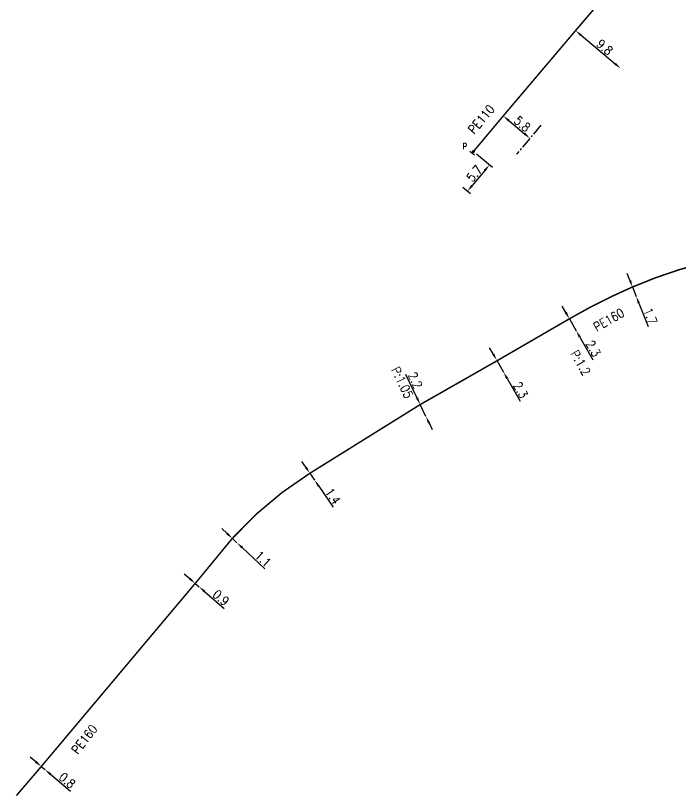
# Model space of a CAD drawing. Header units: millimetres. Extents: x 149999 to 151007, y 125999 to 127005.
# Drawn here: x 149999.9 to 150110.6, y 126756.2 to 126886.2 of the extents above; entities that cross this region are included whole.
import ezdxf
from ezdxf.enums import TextEntityAlignment as Align

# ---------------------------------------------------------------- set-up
doc = ezdxf.new("R2010")
doc.units = ezdxf.units.MM
doc.header["$PDMODE"] = 34
doc.linetypes.add('CENTER2', pattern=[28.575, 19.05, -3.175, 3.175, -3.175])
doc.linetypes.add('L_100_PE', pattern=[14, 10, -1.5, 1, -1.5])
doc.layers.get('0').update_dxf_attribs({"linetype": 'CONTINUOUS'})
doc.layers.get('DEFPOINTS').update_dxf_attribs({"linetype": 'CONTINUOUS'})
for name, color, linetype in [('L_140', 3, 'CONTINUOUS'), ('L_300', 7, 'CONTINUOUS'), ('L_340', 7, 'CONTINUOUS')]:
    doc.layers.add(name, color=color, linetype=linetype)
doc.styles.add('G_ROMANS', font='ROMANS.SHX', dxfattribs={"width": 0.75})
doc.styles.get("Standard").update_dxf_attribs({"font": 'romans.shx', "width": 0.85})
doc.dimstyles.get("Standard").update_dxf_attribs({"dimtxt": 1.5, "dimasz": 1.2, "dimexe": 0.625, "dimexo": 0.625, "dimgap": 0.25, "dimtad": 1, "dimdec": 1, "dimzin": 0, "dimdsep": 46, "dimtxsty": 'Standard', "dimcen": -0.5, "dimadec": 0, "dimazin": 0, "dimtfac": 1, "dimtdec": 1, "dimtmove": 0, "dimatfit": 3, "dimfxl": 0, "dimtolj": 1, "dimtzin": 0, "dimarcsym": 0})

# ---------------------------------------------------------------- blocks, each defined once
blk = doc.blocks.new('L_340_07')
at = {"color": 0, "linetype": 'Continuous', "const_width": 0.25, "flags": 128}
blk.add_lwpolyline([(0, 0), (0.35, 0)], dxfattribs=at)
at = {"color": 0, "linetype": 'Continuous', "flags": 128}
blk.add_lwpolyline([(0.35, -0.5), (0.35, 0.5)], dxfattribs=at)
at = {"color": 0, "linetype": 'Continuous', "width": 0.75, "flags": 3}
for tag, p in [('DEF_LEG', (0.72, -3.47)), ('DEF_COUP', (0.72, -5.97)), ('DEF_TYPE', (0.72, -8.47))]:
    blk.add_attdef(tag, text='', height=1.2, dxfattribs=at).set_placement(p, align=Align.MIDDLE)
blk = doc.blocks.new('*D431')
at = {"layer": 'DEFPOINTS', "color": 0, "linetype": 'Continuous', "transparency": 16777216}
for p in [(150076.13, 126863.57), (150073.88, 126858.03), (150075.13, 126856.97)]:
    blk.add_point(p, dxfattribs=at)
at = {"layer": 'L_300', "color": 0, "linetype": 'Continuous', "lineweight": -2, "transparency": 16777216}
for p, q in [((150076.61, 126863.17), (150079.27, 126860.93)), ((150078.02, 126860.42), (150075.91, 126857.89)), ((150074.36, 126857.63), (150075.61, 126856.57))]:
    blk.add_line(p, q, dxfattribs=at)
at = {"layer": 'L_300', "color": 0, "linetype": 'Continuous', "transparency": 16777216}
for points in [[(150077.87, 126860.54), (150078.18, 126860.29), (150078.8, 126861.34)], [(150075.75, 126858.02), (150076.06, 126857.76), (150075.13, 126856.97)]]:
    blk.add_solid(points, dxfattribs=at)
at = {"layer": 'L_300', "color": 0, "linetype": 'Continuous', "transparency": 16777216, "insert": (150076.28, 126859.89), "char_height": 1.5, "attachment_point": 5, "rotation": 49.9965}
blk.add_mtext('\\A1;5.7', dxfattribs=at)
blk = doc.blocks.new('*D432')
at = {"layer": 'DEFPOINTS', "color": 0, "linetype": 'Continuous', "transparency": 16777216}
for p in [(150081.09, 126869.49), (150085.54, 126865.76), (150085.54, 126865.76)]:
    blk.add_point(p, dxfattribs=at)
at = {"layer": 'L_140', "color": 0, "linetype": 'Continuous', "lineweight": -2, "transparency": 16777216}
blk.add_line((150082.01, 126868.72), (150084.62, 126866.53), dxfattribs=at)
at = {"layer": 'L_140', "color": 0, "linetype": 'Continuous', "transparency": 16777216}
for points in [[(150082.14, 126868.87), (150081.88, 126868.57), (150081.09, 126869.49)], [(150084.74, 126866.69), (150084.49, 126866.38), (150085.54, 126865.76)]]:
    blk.add_solid(points, dxfattribs=at)
at = {"layer": 'L_140', "color": 0, "linetype": 'Continuous', "transparency": 16777216, "insert": (150084.25, 126868.15), "char_height": 1.5, "attachment_point": 5, "rotation": 319.9965}
blk.add_mtext('\\A1;5.8', dxfattribs=at)
blk = doc.blocks.new('*D433')
at = {"layer": 'DEFPOINTS', "color": 0, "linetype": 'Continuous', "transparency": 16777216}
for p in [(150093.13, 126883.7), (150100.64, 126877.4), (150100.64, 126877.4)]:
    blk.add_point(p, dxfattribs=at)
at = {"layer": 'L_140', "color": 0, "linetype": 'Continuous', "lineweight": -2, "transparency": 16777216}
blk.add_line((150094.05, 126882.93), (150099.72, 126878.17), dxfattribs=at)
at = {"layer": 'L_140', "color": 0, "linetype": 'Continuous', "transparency": 16777216}
for points in [[(150094.18, 126883.08), (150093.92, 126882.78), (150093.13, 126883.7)], [(150099.85, 126878.33), (150099.59, 126878.02), (150100.64, 126877.4)]]:
    blk.add_solid(points, dxfattribs=at)
at = {"layer": 'L_140', "color": 0, "linetype": 'Continuous', "transparency": 16777216, "insert": (150097.98, 126880.93), "char_height": 1.5, "attachment_point": 5, "rotation": 319.9965}
blk.add_mtext('\\A1;9.8', dxfattribs=at)
blk = doc.blocks.new('*D516')
at = {"layer": 'DEFPOINTS', "color": 0, "linetype": 'Continuous', "transparency": 16777216}
for p in [(150035.97, 126799.13), (150036.74, 126798.41), (150036.74, 126798.41)]:
    blk.add_point(p, dxfattribs=at)
at = {"layer": 'L_140', "color": 0, "linetype": 'Continuous', "lineweight": -2, "transparency": 16777216}
for p, q in [((150035.09, 126799.95), (150034.22, 126800.77)), ((150035.97, 126799.13), (150036.74, 126798.41)), ((150036.4, 126799.58), (150036.4, 126799.58)), ((150037.16, 126798.87), (150037.16, 126798.87)), ((150037.61, 126797.59), (150041.37, 126794.08))]:
    blk.add_line(p, q, dxfattribs=at)
at = {"layer": 'L_140', "color": 0, "linetype": 'Continuous', "transparency": 16777216}
for points in [[(150035.23, 126800.09), (150034.96, 126799.8), (150035.97, 126799.13)], [(150037.75, 126797.74), (150037.48, 126797.44), (150036.74, 126798.41)]]:
    blk.add_solid(points, dxfattribs=at)
at = {"layer": 'L_140', "color": 0, "linetype": 'Continuous', "transparency": 16777216, "insert": (150041.09, 126795.71), "char_height": 1.5, "attachment_point": 5, "rotation": 316.9212}
blk.add_mtext('\\A1;1.1', dxfattribs=at)
blk = doc.blocks.new('*D517')
at = {"layer": 'DEFPOINTS', "color": 0, "linetype": 'Continuous', "transparency": 16777216}
for p in [(150067.26, 126821.42), (150068.21, 126819.44), (150068.21, 126819.44)]:
    blk.add_point(p, dxfattribs=at)
at = {"layer": 'L_140', "color": 0, "linetype": 'Continuous', "lineweight": -2, "transparency": 16777216}
for p, q in [((150066.74, 126822.5), (150064.84, 126826.44)), ((150068.21, 126819.44), (150067.26, 126821.42)), ((150068.73, 126818.36), (150069.25, 126817.28))]:
    blk.add_line(p, q, dxfattribs=at)
at = {"layer": 'L_140', "color": 0, "linetype": 'Continuous', "transparency": 16777216}
for points in [[(150066.92, 126822.59), (150066.56, 126822.42), (150067.26, 126821.42)], [(150068.91, 126818.44), (150068.55, 126818.27), (150068.21, 126819.44)]]:
    blk.add_solid(points, dxfattribs=at)
at = {"layer": 'L_140', "color": 0, "linetype": 'Continuous', "transparency": 16777216, "insert": (150066.43, 126825.45), "char_height": 1.5, "attachment_point": 5, "rotation": 295.6866}
blk.add_mtext('\\A1;2.2', dxfattribs=at)
blk = doc.blocks.new('*D518')
at = {"layer": 'DEFPOINTS', "color": 0, "linetype": 'Continuous', "transparency": 16777216}
for p in [(150092.1, 126835.7), (150093.24, 126833.7), (150093.24, 126833.7)]:
    blk.add_point(p, dxfattribs=at)
at = {"layer": 'L_140', "color": 0, "linetype": 'Continuous', "lineweight": -2, "transparency": 16777216}
for p, q in [((150091.51, 126836.74), (150090.91, 126837.78)), ((150092.1, 126835.7), (150093.24, 126833.7)), ((150093.84, 126832.66), (150096.01, 126828.86))]:
    blk.add_line(p, q, dxfattribs=at)
at = {"layer": 'L_140', "color": 0, "linetype": 'Continuous', "transparency": 16777216}
for points in [[(150091.68, 126836.84), (150091.33, 126836.64), (150092.1, 126835.7)], [(150094.01, 126832.76), (150093.66, 126832.56), (150093.24, 126833.7)]]:
    blk.add_solid(points, dxfattribs=at)
at = {"layer": 'L_140', "color": 0, "linetype": 'Continuous', "transparency": 16777216, "insert": (150096.09, 126830.74), "char_height": 1.5, "attachment_point": 5, "rotation": 299.7406}
blk.add_mtext('\\A1;2.3', dxfattribs=at)
blk = doc.blocks.new('*D539')
at = {"layer": 'DEFPOINTS', "color": 0, "linetype": 'Continuous', "transparency": 16777216}
for p in [(150048.89, 126809.98), (150049.68, 126808.82), (150049.68, 126808.82)]:
    blk.add_point(p, dxfattribs=at)
at = {"layer": 'L_140', "color": 0, "linetype": 'Continuous', "lineweight": -2, "transparency": 16777216}
for p, q in [((150048.21, 126810.97), (150047.53, 126811.96)), ((150048.89, 126809.98), (150049.68, 126808.82)), ((150050.36, 126807.83), (150052.76, 126804.33))]:
    blk.add_line(p, q, dxfattribs=at)
at = {"layer": 'L_140', "color": 0, "linetype": 'Continuous', "transparency": 16777216}
for points in [[(150048.38, 126811.08), (150048.05, 126810.86), (150048.89, 126809.98)], [(150050.52, 126807.95), (150050.19, 126807.72), (150049.68, 126808.82)]]:
    blk.add_solid(points, dxfattribs=at)
at = {"layer": 'L_140', "color": 0, "linetype": 'Continuous', "transparency": 16777216, "insert": (150052.72, 126806.15), "char_height": 1.5, "attachment_point": 5, "rotation": 304.3934}
blk.add_mtext('\\A1;1.4', dxfattribs=at)
blk = doc.blocks.new('*D540')
at = {"layer": 'DEFPOINTS', "color": 0, "linetype": 'Continuous', "transparency": 16777216}
for p in [(150029.78, 126791.63), (150030.43, 126791.08), (150030.43, 126791.08)]:
    blk.add_point(p, dxfattribs=at)
at = {"layer": 'L_140', "color": 0, "linetype": 'Continuous', "lineweight": -2, "transparency": 16777216}
for p, q in [((150028.87, 126792.41), (150027.97, 126793.2)), ((150029.78, 126791.63), (150030.43, 126791.08)), ((150031.34, 126790.29), (150034.61, 126787.48))]:
    blk.add_line(p, q, dxfattribs=at)
at = {"layer": 'L_140', "color": 0, "linetype": 'Continuous', "transparency": 16777216}
for points in [[(150029.01, 126792.57), (150028.74, 126792.26), (150029.78, 126791.63)], [(150031.47, 126790.45), (150031.21, 126790.14), (150030.43, 126791.08)]]:
    blk.add_solid(points, dxfattribs=at)
at = {"layer": 'L_140', "color": 0, "linetype": 'Continuous', "transparency": 16777216, "insert": (150034.08, 126789.25), "char_height": 1.5, "attachment_point": 5, "rotation": 319.2933}
blk.add_mtext('\\A1;0.9', dxfattribs=at)
blk = doc.blocks.new('*D541')
at = {"layer": 'DEFPOINTS', "color": 0, "linetype": 'Continuous', "transparency": 16777216}
for p in [(150080, 126828.8), (150081.14, 126826.8), (150081.14, 126826.8)]:
    blk.add_point(p, dxfattribs=at)
at = {"layer": 'L_140', "color": 0, "linetype": 'Continuous', "lineweight": -2, "transparency": 16777216}
for p, q in [((150079.41, 126829.84), (150078.81, 126830.89)), ((150080.54, 126829.11), (150080.54, 126829.11)), ((150080, 126828.8), (150081.14, 126826.8)), ((150081.73, 126825.76), (150083.9, 126821.96))]:
    blk.add_line(p, q, dxfattribs=at)
at = {"layer": 'L_140', "color": 0, "linetype": 'Continuous', "transparency": 16777216}
for points in [[(150079.58, 126829.94), (150079.23, 126829.74), (150080, 126828.8)], [(150081.91, 126825.86), (150081.56, 126825.66), (150081.14, 126826.8)]]:
    blk.add_solid(points, dxfattribs=at)
at = {"layer": 'L_140', "color": 0, "linetype": 'Continuous', "transparency": 16777216, "insert": (150083.98, 126823.83), "char_height": 1.5, "attachment_point": 5, "rotation": 299.656}
blk.add_mtext('\\A1;2.3', dxfattribs=at)
blk = doc.blocks.new('*D542')
at = {"layer": 'DEFPOINTS', "color": 0, "linetype": 'Continuous', "transparency": 16777216}
for p in [(150102.62, 126841), (150103.24, 126839.42), (150103.24, 126839.42)]:
    blk.add_point(p, dxfattribs=at)
at = {"layer": 'L_140', "color": 0, "linetype": 'Continuous', "lineweight": -2, "transparency": 16777216}
for p, q in [((150102.18, 126842.12), (150101.75, 126843.24)), ((150102.62, 126841), (150103.24, 126839.42)), ((150103.68, 126838.3), (150105.2, 126834.4))]:
    blk.add_line(p, q, dxfattribs=at)
at = {"layer": 'L_140', "color": 0, "linetype": 'Continuous', "transparency": 16777216}
for points in [[(150102.37, 126842.19), (150102, 126842.05), (150102.62, 126841)], [(150103.86, 126838.37), (150103.49, 126838.23), (150103.24, 126839.42)]]:
    blk.add_solid(points, dxfattribs=at)
at = {"layer": 'L_140', "color": 0, "linetype": 'Continuous', "transparency": 16777216, "insert": (150105.59, 126836.15), "char_height": 1.5, "attachment_point": 5, "rotation": 291.3569}
blk.add_mtext('\\A1;1.7', dxfattribs=at)
blk = doc.blocks.new('*D695')
at = {"layer": 'DEFPOINTS', "color": 0, "linetype": 'Continuous', "transparency": 16777216}
for p in [(150004.15, 126761.14), (150004.77, 126760.63), (150004.77, 126760.63)]:
    blk.add_point(p, dxfattribs=at)
at = {"layer": 'L_140', "color": 0, "linetype": 'Continuous', "lineweight": -2, "transparency": 16777216}
for p, q in [((150003.24, 126761.92), (150002.32, 126762.69)), ((150004.15, 126761.14), (150004.77, 126760.63)), ((150005.68, 126759.85), (150009.03, 126757.04))]:
    blk.add_line(p, q, dxfattribs=at)
at = {"layer": 'L_140', "color": 0, "linetype": 'Continuous', "transparency": 16777216}
for points in [[(150003.37, 126762.07), (150003.11, 126761.76), (150004.15, 126761.14)], [(150005.81, 126760.01), (150005.55, 126759.7), (150004.77, 126760.63)]]:
    blk.add_solid(points, dxfattribs=at)
at = {"layer": 'L_140', "color": 0, "linetype": 'Continuous', "transparency": 16777216, "insert": (150008.46, 126758.82), "char_height": 1.5, "attachment_point": 5, "rotation": 319.8863}
blk.add_mtext('\\A1;0.8', dxfattribs=at)
blk = doc.blocks.new('L_300_12')
at = {"color": 0, "linetype": 'Continuous', "const_width": 0.248, "flags": 128}
blk.add_lwpolyline([(-0.13, 0, 1), (0.13, 0, 1)], format="xyb", close=True, dxfattribs=at)
at = {"linetype": 'Continuous', "style": 'G_ROMANS', "width": 0.75}
blk.add_attdef('P', text='', height=1, dxfattribs=at).set_placement((0, 1.33), align=Align.MIDDLE_CENTER)
at = {"color": 0, "linetype": 'Continuous', "width": 0.75, "flags": 3}
for tag, p in [('DEF_LEG', (0, -5)), ('DEF_COUP', (0, -7.5)), ('DEF_TYPE', (0, -10))]:
    blk.add_attdef(tag, text='', height=1.2, dxfattribs=at).set_placement(p, align=Align.MIDDLE)

msp = doc.modelspace()

# ---------------------------------------------------------------- linework, layer by layer
at = {"layer": 'L_140', "color": 7, "linetype": 'CENTER2', "ltscale": 0.1}
msp.add_line((150087.35, 126867.93), (150083.32, 126863.13), dxfattribs=at)
at = {"layer": 'L_140', "linetype": 'L_100_PE', "flags": 128}
for points in [[(150009.91, 126944.85, 0.25, 0.25, 0), (150017.88, 126945.02, 0.25, 0.25, 0), (150025.35, 126945.75, 0.25, 0.25, 0), (150046.83, 126947.82, 0.25, 0.25, 0), (150067.62, 126949.55, 0.25, 0.25, 0), (150072.8, 126950.07, 0.25, 0.25, 0), (150074.92, 126948.98, 0.25, 0.25, 0), (150086.9, 126949.78, 0.25, 0.25, 0), (150098.53, 126950.45, 0.25, 0.25, 0), (150099.19, 126950.37, 0.25, 0.25, 0), (150099.7, 126950.19, 0.25, 0.25, 0), (150100.59, 126949.66, 0.25, 0.25, 0), (150101.18, 126949.16, 0.25, 0.25, 0), (150101.58, 126948.82, 0.25, 0.25, 0), (150101.94, 126948.2, 0.25, 0.25, 0), (150102.13, 126947.61, 0.25, 0.25, 0), (150102.22, 126946.66, 0.25, 0.25, 0), (150103.6, 126925.86, 0.25, 0.25, 0), (150104.38, 126911.46, 0.25, 0.25, 0), (150104.51, 126908.24, 0.25, 0.25, 0), (150104.35, 126905.8, 0.25, 0.25, 0), (150103.83, 126903.62, 0.25, 0.25, 0), (150103.26, 126901.48, 0.25, 0.25, 0), (150101.76, 126897.08, 0.25, 0.25, 0), (150100.48, 126894.02, 0.25, 0.25, 0), (150099.28, 126891.69, 0.25, 0.25, 0), (150096.29, 126887.39, 0.25, 0.25, 0), (150096.29, 126887.39, 0.25, 0.25, 0), (150093.13, 126883.7, 0.25, 0.25, 0), (150081.09, 126869.49, 0.25, 0.25, 0), (150076.13, 126863.57, 0, 0, 0)], [(150000, 126756.29, 0.25, 0.25, 0), (150004.15, 126761.14, 0.25, 0.25, 0), (150029.78, 126791.63, 0.25, 0.25, 0.002626), (150029.79, 126791.63, 0.25, 0.25, 0), (150035.97, 126799.13, 0.25, 0.25, -0.070237), (150048.89, 126809.98, 0.25, 0.25, 0), (150067.26, 126821.42, 0.25, 0.25, 0), (150080.05, 126828.71, 0.25, 0.25, 0), (150092.1, 126835.7, 0.25, 0.25, -0.029482), (150102.62, 126841, 0.25, 0.25, -0.039966), (150114.27, 126844.97, 0.25, 0.25, -0.038606), (150126.84, 126846.15, 0.25, 0.25, 0), (150128.43, 126845.95, 0.25, 0.25, 0), (150134.71, 126845.45, 0.25, 0.25, 0), (150146.09, 126842.46, 0.25, 0.25, 0), (150146.09, 126842.46, 0.25, 0.25, -0.017734), (150146.12, 126842.45, 0.25, 0.25, -0.038143), (150159.53, 126835.58, 0.25, 0.25, 0), (150168.45, 126830.84, 0.25, 0.25, 0), (150182.17, 126823.55, 0.25, 0.25, 0), (150182.45, 126823.4, 0.25, 0.25, 0), (150190.73, 126818.66, 0.25, 0.25, 0), (150197.4, 126814.41, 0.25, 0.25, 0), (150206.56, 126809.72, 0.25, 0.25, 0), (150213.67, 126805.84, 0.25, 0.25, 0), (150217.28, 126803.89, 0.25, 0.25, 0), (150218.86, 126803.04, 0, 0, 0)]]:
    msp.add_lwpolyline(points, format="xyseb", dxfattribs=at)

# ---------------------------------------------------------------- block references
at = {"layer": 'L_300'}
ref = msp.add_blockref('L_300_12', (150076.13, 126863.57), dxfattribs=dict(at, rotation=49.99650573602037))
ref.add_attrib('P', 'P', dxfattribs={"layer": '0', "linetype": 'Continuous', "height": 1, "style": 'G_ROMANS', "width": 0.75}).set_placement((150074.69, 126864.43), align=Align.MIDDLE_CENTER)
at = {"layer": 'L_340', "rotation": 229.9965057371297}
msp.add_blockref('L_340_07', (150076.13, 126863.57), dxfattribs=at)

# ---------------------------------------------------------------- texts
at = {"layer": 'L_140', "linetype": 'Continuous', "width": 0.85}
msp.add_text('PE110', height=1.5, rotation=49.8218, dxfattribs=at).set_placement((150077.43, 126868.93), align=Align.MIDDLE)
for rotation, p in [(29.8868, (150096.67, 126833.53)), (51.8792, (150010.24, 126763.06))]:
    msp.add_text('PE160', height=1.5, rotation=rotation, dxfattribs=at).set_placement(p)
at = {"layer": 'L_140', "linetype": 'Continuous', "char_height": 1.5, "attachment_point": 9}
for s, insert, rotation in [('P:1.2', (150094.41, 126826.09), 299.7406), ('P:1.05', (150064.78, 126822.27), 295.6866)]:
    msp.add_mtext(s, dxfattribs=dict(at, insert=insert, rotation=rotation))

# ---------------------------------------------------------------- dimensions: what is measured, and where the dimension line sits
at = {"layer": 'L_140', "linetype": 'Continuous'}
for base, p1, p2, angle, picture, middle in [((150100.64, 126877.4), (150093.13, 126883.7), (150100.64, 126877.4), 139.9965, '*D433', (150097.34, 126880.17)), ((150085.54, 126865.76), (150081.09, 126869.49), (150085.54, 126865.76), 139.9965, '*D432', (150083.61, 126867.38)), ((150103.24, 126839.42), (150102.62, 126841), (150103.24, 126839.42), 111.3569, '*D542', (150104.66, 126835.79)), ((150093.24, 126833.7), (150092.1, 126835.7), (150093.24, 126833.7), 119.7406, '*D518', (150095.22, 126830.24)), ((150081.14, 126826.8), (150080, 126828.8), (150081.14, 126826.8), 119.656, '*D541', (150083.11, 126823.34)), ((150068.21, 126819.44), (150067.26, 126821.42), (150068.21, 126819.44), 115.6866, '*D517', (150065.53, 126825.01)), ((150049.68, 126808.82), (150048.89, 126809.98), (150049.68, 126808.82), 124.3934, '*D539', (150051.9, 126805.58)), ((150036.74, 126798.41), (150035.97, 126799.13), (150036.74, 126798.41), 136.9212, '*D516', (150040.41, 126794.98)), ((150030.43, 126791.08), (150029.78, 126791.63), (150030.43, 126791.08), 139.2933, '*D540', (150033.43, 126788.5))]:
    dim = msp.add_linear_dim(base=base, p1=p1, p2=p2, angle=angle, dimstyle='Standard', dxfattribs=at)
    dim.commit()
    dim.dimension.update_dxf_attribs({"geometry": picture, "text_midpoint": middle, "dimtype": 160})
dim = msp.add_linear_dim(base=(150004.77, 126760.63), p1=(150004.15, 126761.14), p2=(150004.77, 126760.63), angle=139.8863, dimstyle='Standard', override={"dimscale": 1, "dimlfac": 1, "dimlunit": 2}, dxfattribs=at)
dim.commit()
dim.dimension.update_dxf_attribs({"geometry": '*D695', "text_midpoint": (150007.81, 126758.06), "dimtype": 160})
at = {"layer": 'L_300', "linetype": 'Continuous'}
dim = msp.add_linear_dim(base=(150075.13, 126856.97), p1=(150076.13, 126863.57), p2=(150073.88, 126858.03), angle=49.9965, dimstyle='Standard', dxfattribs=at)
dim.commit()
dim.dimension.update_dxf_attribs({"geometry": '*D431', "text_midpoint": (150077.04, 126859.25), "dimtype": 160})

doc.saveas('drawing.dxf')
